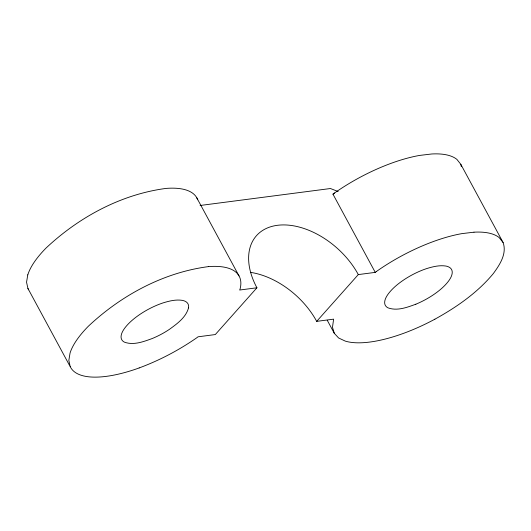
<?xml version="1.0" encoding="UTF-8"?>
<svg xmlns="http://www.w3.org/2000/svg" width="531" height="531" viewBox="0 0 531 531"><rect width="100%" height="100%" fill="white"/><g stroke="black" fill="none" stroke-linecap="round" stroke-linejoin="round"><path stroke-width="0.8" d="M27.778 274.812L26.55 282.213L27.924 288.452L70.205 366.655L68.838 360.416L70.059 353.015A95.66 35.683 -28.4 0 1 88.345 326.246C121.201 295.355 163.322 272.542 208.358 266.622M376.605 271.348L375.258 272.376L358.306 274.587A68.459 44.285 41.7 0 0 277.401 225.31A68.459 44.285 41.7 0 0 256.924 287.782L215.301 334.557L198.07 336.8L196.702 337.829C178.867 350.195 159.546 360.376 139.195 367.923M250.712 272.39A68.459 44.285 41.7 0 1 316.688 321.361L358.306 274.587M332.97 194.173L334.318 193.145L332.97 194.173L375.258 272.376M434.882 319.191C456.58 307.197 477.429 292.767 493.345 273.538C499.711 264.796 507.085 253.798 503.116 242.548L460.828 164.344L456.945 159.446A95.739 35.71 -28.4 0 0 431.703 153.983L419.59 155.424A95.932 35.783 -28.4 0 0 334.324 193.145M200.114 205.484L330.441 188.525L338.154 191.525M256.924 287.782L239.667 290.026L240.045 289.123A95.932 35.783 -28.4 0 0 208.364 266.615M316.688 321.361L333.621 319.158L332.486 327.275L334.291 333.289L338.579 337.962L345.263 341.101A95.726 35.703 -28.4 0 0 390.882 337.51A95.719 35.703 -28.4 0 0 434.882 319.191M473.984 232.186L461.877 233.627A95.932 35.783 -28.4 0 0 376.612 271.348M503.116 242.548L499.226 237.649A95.739 35.71 -28.4 0 0 473.984 232.186M327.242 320.253L334.291 333.289M196.709 197.685L238.996 275.894M460.828 164.344L461.333 166.694M139.188 367.937A95.726 35.703 -28.4 0 1 70.245 366.649M197.685 199.789A95.932 35.783 -28.4 0 0 166.077 188.412C121.041 194.339 78.92 217.152 46.058 248.043A95.713 35.703 -28.4 0 0 27.791 274.866M28.654 289.807A95.713 35.703 -28.4 0 1 27.924 288.446M188.532 307.88C185.91 317.511 177.115 323.744 169.442 329.333A37.495 13.985 -28.4 0 1 152.264 338.512C143.543 341.665 133.58 345.555 124.38 342.137A37.495 13.985 -28.4 0 1 121.168 335.619A36.978 13.793 -28.4 0 1 126.975 325.384A36.978 13.793 -28.4 0 1 140.25 314.166A37.528 13.998 -28.4 0 1 163.236 302.843C169.376 300.958 175.867 299.345 182.319 300.36A37.528 13.998 -28.4 0 1 188.538 307.88M415.859 304.203C407.138 307.363 397.175 311.252 387.975 307.834A37.495 13.985 -28.4 0 1 384.763 301.309A36.978 13.793 -28.4 0 1 390.57 291.081A36.978 13.793 -28.4 0 1 403.845 279.857A37.528 13.998 -28.4 0 1 426.831 268.533C432.971 266.648 439.462 265.035 445.914 266.051A37.528 13.998 -28.4 0 1 452.133 273.571A36.978 13.793 -28.4 0 1 446.305 283.826A36.978 13.793 -28.4 0 1 433.037 295.03A37.495 13.985 -28.4 0 1 415.859 304.203"/></g></svg>
